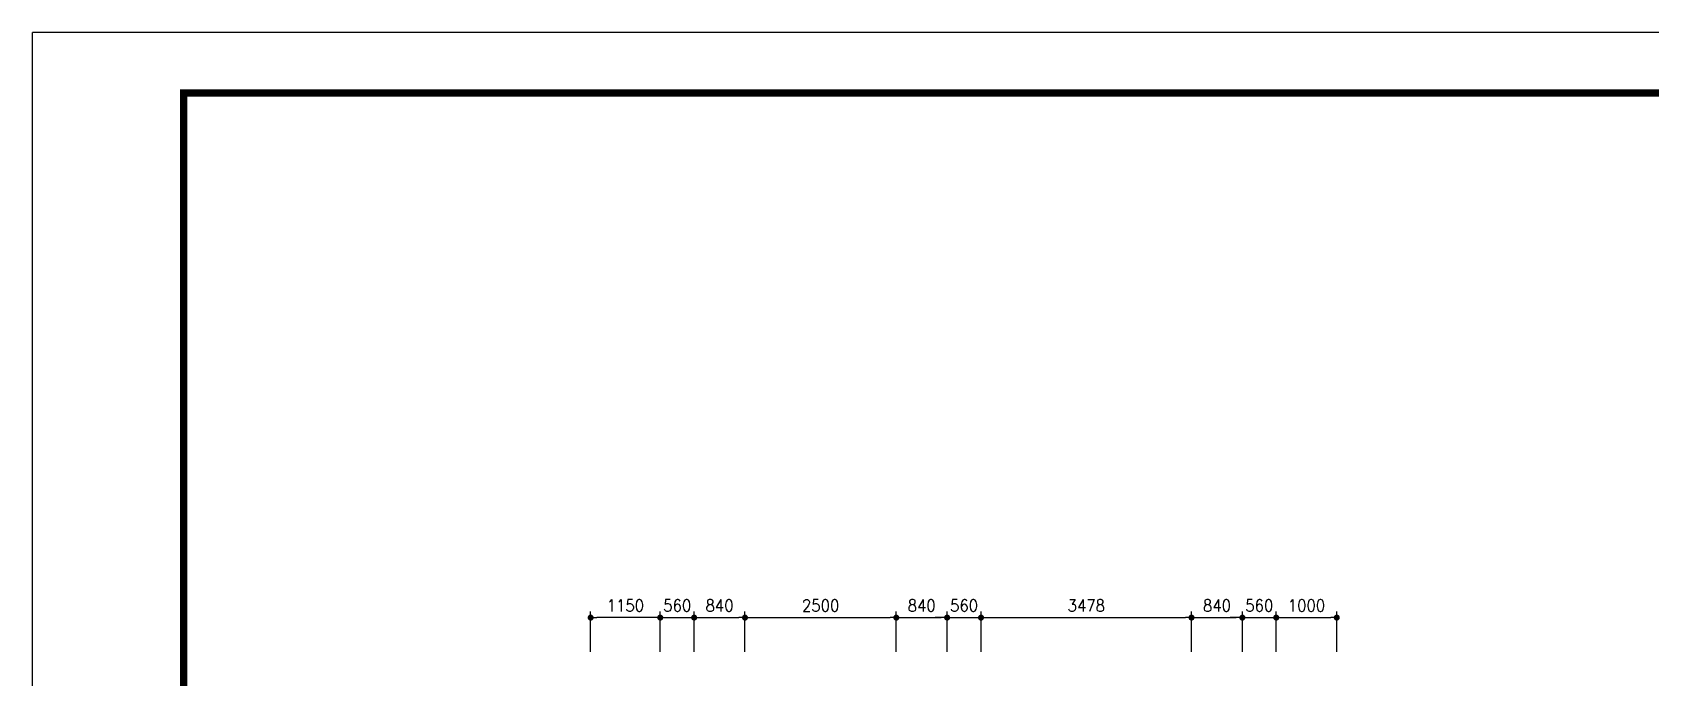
# Model space of a CAD drawing. Extents: x -336391 to 664021, y -458009 to -178412.
# Drawn here: x 545121 to 571859, y -384567 to -373909 of the extents above; entities that cross this region are included whole.
import ezdxf

# ---------------------------------------------------------------- set-up
doc = ezdxf.new("R2010")
doc.units = 0
doc.header["$LTSCALE"] = 1000
doc.header["$MEASUREMENT"] = 0
doc.layers.get('0').update_dxf_attribs({"linetype": 'CONTINUOUS'})
doc.layers.get('Defpoints').update_dxf_attribs({"linetype": 'CONTINUOUS'})
for name, color, linetype in [('A-墙线', 7, 'CONTINUOUS'), ('图框', 7, 'CONTINUOUS'), ('电气-文字', 4, 'CONTINUOUS')]:
    doc.layers.add(name, color=color, linetype=linetype)
doc.styles.add('ROMANC', font='romanc', dxfattribs={"width": 0.9})
doc.dimstyles.new('dq', dxfattribs={"dimtxt": 200, "dimasz": 100, "dimexe": 100, "dimexo": 200, "dimgap": 100, "dimtad": 1, "dimdec": 0, "dimdsep": 46, "dimtxsty": 'ROMANC', "dimblk1": 'DOT', "dimblk2": 'DOT', "dimsah": 1, "dimcen": 2.5, "dimadec": 0, "dimazin": 0, "dimtfac": 1, "dimtdec": 0, "dimtix": 1, "dimtmove": 2, "dimatfit": 3, "dimldrblk": 'DOT', "dimfxl": 0, "dimtolj": 1, "dimtzin": 0, "dimarcsym": 0})

# ---------------------------------------------------------------- blocks, each defined once
blk = doc.blocks.new('tk2')
at = {"layer": '图框'}
for p in [(118900, 84100), (0, 0)]:
    blk.add_line(p, (0, 84100), dxfattribs=at)
at = {"layer": '图框', "const_width": 120}
blk.add_lwpolyline([(117900, 1000), (117900, 83100), (2500, 83100), (2500, 1000)], close=True, dxfattribs=at)
blk = doc.blocks.new('_Dot')
at = {"color": 0, "linetype": 'ByBlock', "lineweight": -2}
blk.add_line((-0.5, 0), (-1, 0), dxfattribs=at)
at = {"color": 0, "linetype": 'ByBlock', "const_width": 0.5}
blk.add_lwpolyline([(-0.25, 0, 1), (0.25, 0, 1)], format="xyb", close=True, dxfattribs=at)
blk = doc.blocks.new('*D119')
at = {"layer": 'Defpoints', "color": 0}
for p in [(554345, -383576), (554345, -384342), (555495, -384342)]:
    blk.add_point(p, dxfattribs=at)
at = {"layer": '电气-文字', "color": 0, "lineweight": -2}
for p, q in [((554345, -384142), (554345, -383476)), ((555395, -383576), (554445, -383576)), ((555495, -384142), (555495, -383476))]:
    blk.add_line(p, q, dxfattribs=at)
at = {"layer": '电气-文字', "color": 0, "lineweight": -2, "xscale": 100, "yscale": 100, "zscale": 100, "rotation": 180}
blk.add_blockref('_Dot', (554345, -383576), dxfattribs=at)
at = {"layer": '电气-文字', "color": 0, "lineweight": -2, "xscale": 100, "yscale": 100, "zscale": 100}
blk.add_blockref('_Dot', (555495, -383576), dxfattribs=at)
at = {"layer": '电气-文字', "color": 0, "insert": (554920, -383376), "char_height": 200, "attachment_point": 5, "style": 'ROMANC'}
blk.add_mtext('\\A1;1150', dxfattribs=at)
blk = doc.blocks.new('*D120')
at = {"layer": 'Defpoints', "color": 0}
for p in [(556055, -383576), (555495, -384342), (556055, -384342)]:
    blk.add_point(p, dxfattribs=at)
at = {"layer": '电气-文字', "color": 0, "lineweight": -2}
for p, q in [((555395, -383576), (555295, -383576)), ((555495, -384142), (555495, -383476)), ((555495, -383576), (556055, -383576)), ((556055, -384142), (556055, -383476)), ((556155, -383576), (556255, -383576))]:
    blk.add_line(p, q, dxfattribs=at)
at = {"layer": '电气-文字', "color": 0, "lineweight": -2, "xscale": 100, "yscale": 100, "zscale": 100}
blk.add_blockref('_Dot', (555495, -383576), dxfattribs=at)
at = {"layer": '电气-文字', "color": 0, "lineweight": -2, "xscale": 100, "yscale": 100, "zscale": 100, "rotation": 180}
blk.add_blockref('_Dot', (556055, -383576), dxfattribs=at)
at = {"layer": '电气-文字', "color": 0, "insert": (555775, -383376), "char_height": 200, "attachment_point": 5, "style": 'ROMANC'}
blk.add_mtext('\\A1;560', dxfattribs=at)
blk = doc.blocks.new('*D121')
at = {"layer": 'Defpoints', "color": 0}
for p in [(556895, -383576), (556055, -384342), (556895, -384342)]:
    blk.add_point(p, dxfattribs=at)
at = {"layer": '电气-文字', "color": 0, "lineweight": -2}
for p, q in [((556055, -384142), (556055, -383476)), ((556155, -383576), (556795, -383576)), ((556895, -384142), (556895, -383476))]:
    blk.add_line(p, q, dxfattribs=at)
at = {"layer": '电气-文字', "color": 0, "lineweight": -2, "xscale": 100, "yscale": 100, "zscale": 100, "rotation": 180}
blk.add_blockref('_Dot', (556055, -383576), dxfattribs=at)
at = {"layer": '电气-文字', "color": 0, "lineweight": -2, "xscale": 100, "yscale": 100, "zscale": 100}
blk.add_blockref('_Dot', (556895, -383576), dxfattribs=at)
at = {"layer": '电气-文字', "color": 0, "insert": (556475, -383376), "char_height": 200, "attachment_point": 5, "style": 'ROMANC'}
blk.add_mtext('\\A1;840', dxfattribs=at)
blk = doc.blocks.new('*D122')
at = {"layer": 'Defpoints', "color": 0}
for p in [(559395, -383576), (556895, -384342), (559395, -384342)]:
    blk.add_point(p, dxfattribs=at)
at = {"layer": '电气-文字', "color": 0, "lineweight": -2}
for p, q in [((556895, -384142), (556895, -383476)), ((556995, -383576), (559295, -383576)), ((559395, -384142), (559395, -383476))]:
    blk.add_line(p, q, dxfattribs=at)
at = {"layer": '电气-文字', "color": 0, "lineweight": -2, "xscale": 100, "yscale": 100, "zscale": 100, "rotation": 180}
blk.add_blockref('_Dot', (556895, -383576), dxfattribs=at)
at = {"layer": '电气-文字', "color": 0, "lineweight": -2, "xscale": 100, "yscale": 100, "zscale": 100}
blk.add_blockref('_Dot', (559395, -383576), dxfattribs=at)
at = {"layer": '电气-文字', "color": 0, "insert": (558145, -383376), "char_height": 200, "attachment_point": 5, "style": 'ROMANC'}
blk.add_mtext('\\A1;2500', dxfattribs=at)
blk = doc.blocks.new('*D123')
at = {"layer": 'Defpoints', "color": 0}
for p in [(560235, -383576), (559395, -384342), (560235, -384342)]:
    blk.add_point(p, dxfattribs=at)
at = {"layer": '电气-文字', "color": 0, "lineweight": -2}
for p, q in [((559395, -384142), (559395, -383476)), ((559495, -383576), (560135, -383576)), ((560235, -384142), (560235, -383476))]:
    blk.add_line(p, q, dxfattribs=at)
at = {"layer": '电气-文字', "color": 0, "lineweight": -2, "xscale": 100, "yscale": 100, "zscale": 100, "rotation": 180}
blk.add_blockref('_Dot', (559395, -383576), dxfattribs=at)
at = {"layer": '电气-文字', "color": 0, "lineweight": -2, "xscale": 100, "yscale": 100, "zscale": 100}
blk.add_blockref('_Dot', (560235, -383576), dxfattribs=at)
at = {"layer": '电气-文字', "color": 0, "insert": (559815, -383376), "char_height": 200, "attachment_point": 5, "style": 'ROMANC'}
blk.add_mtext('\\A1;840', dxfattribs=at)
blk = doc.blocks.new('*D124')
at = {"layer": 'Defpoints', "color": 0}
for p in [(560795, -383576), (560235, -384342), (560795, -384342)]:
    blk.add_point(p, dxfattribs=at)
at = {"layer": '电气-文字', "color": 0, "lineweight": -2}
for p, q in [((560135, -383576), (560035, -383576)), ((560235, -384142), (560235, -383476)), ((560235, -383576), (560795, -383576)), ((560795, -384142), (560795, -383476)), ((560895, -383576), (560995, -383576))]:
    blk.add_line(p, q, dxfattribs=at)
at = {"layer": '电气-文字', "color": 0, "lineweight": -2, "xscale": 100, "yscale": 100, "zscale": 100}
blk.add_blockref('_Dot', (560235, -383576), dxfattribs=at)
at = {"layer": '电气-文字', "color": 0, "lineweight": -2, "xscale": 100, "yscale": 100, "zscale": 100, "rotation": 180}
blk.add_blockref('_Dot', (560795, -383576), dxfattribs=at)
at = {"layer": '电气-文字', "color": 0, "insert": (560515, -383376), "char_height": 200, "attachment_point": 5, "style": 'ROMANC'}
blk.add_mtext('\\A1;560', dxfattribs=at)
blk = doc.blocks.new('*D125')
at = {"layer": 'Defpoints', "color": 0}
for p in [(564273, -383576), (560795, -384342), (564273, -384342)]:
    blk.add_point(p, dxfattribs=at)
at = {"layer": '电气-文字', "color": 0, "lineweight": -2}
for p, q in [((560795, -384142), (560795, -383476)), ((560895, -383576), (564173, -383576)), ((564273, -384142), (564273, -383476))]:
    blk.add_line(p, q, dxfattribs=at)
at = {"layer": '电气-文字', "color": 0, "lineweight": -2, "xscale": 100, "yscale": 100, "zscale": 100, "rotation": 180}
blk.add_blockref('_Dot', (560795, -383576), dxfattribs=at)
at = {"layer": '电气-文字', "color": 0, "lineweight": -2, "xscale": 100, "yscale": 100, "zscale": 100}
blk.add_blockref('_Dot', (564273, -383576), dxfattribs=at)
at = {"layer": '电气-文字', "color": 0, "insert": (562534, -383376), "char_height": 200, "attachment_point": 5, "style": 'ROMANC'}
blk.add_mtext('\\A1;3478', dxfattribs=at)
blk = doc.blocks.new('*D126')
at = {"layer": 'Defpoints', "color": 0}
for p in [(565113, -383576), (564273, -384342), (565113, -384342)]:
    blk.add_point(p, dxfattribs=at)
at = {"layer": '电气-文字', "color": 0, "lineweight": -2}
for p, q in [((564273, -384142), (564273, -383476)), ((564373, -383576), (565013, -383576)), ((565113, -384142), (565113, -383476))]:
    blk.add_line(p, q, dxfattribs=at)
at = {"layer": '电气-文字', "color": 0, "lineweight": -2, "xscale": 100, "yscale": 100, "zscale": 100, "rotation": 180}
blk.add_blockref('_Dot', (564273, -383576), dxfattribs=at)
at = {"layer": '电气-文字', "color": 0, "lineweight": -2, "xscale": 100, "yscale": 100, "zscale": 100}
blk.add_blockref('_Dot', (565113, -383576), dxfattribs=at)
at = {"layer": '电气-文字', "color": 0, "insert": (564693, -383376), "char_height": 200, "attachment_point": 5, "style": 'ROMANC'}
blk.add_mtext('\\A1;840', dxfattribs=at)
blk = doc.blocks.new('*D127')
at = {"layer": 'Defpoints', "color": 0}
for p in [(565673, -383576), (565113, -384342), (565673, -384342)]:
    blk.add_point(p, dxfattribs=at)
at = {"layer": '电气-文字', "color": 0, "lineweight": -2}
for p, q in [((565013, -383576), (564913, -383576)), ((565113, -384142), (565113, -383476)), ((565113, -383576), (565673, -383576)), ((565673, -384142), (565673, -383476)), ((565773, -383576), (565873, -383576))]:
    blk.add_line(p, q, dxfattribs=at)
at = {"layer": '电气-文字', "color": 0, "lineweight": -2, "xscale": 100, "yscale": 100, "zscale": 100}
blk.add_blockref('_Dot', (565113, -383576), dxfattribs=at)
at = {"layer": '电气-文字', "color": 0, "lineweight": -2, "xscale": 100, "yscale": 100, "zscale": 100, "rotation": 180}
blk.add_blockref('_Dot', (565673, -383576), dxfattribs=at)
at = {"layer": '电气-文字', "color": 0, "insert": (565393, -383376), "char_height": 200, "attachment_point": 5, "style": 'ROMANC'}
blk.add_mtext('\\A1;560', dxfattribs=at)
blk = doc.blocks.new('*D128')
at = {"layer": 'Defpoints', "color": 0}
for p in [(566673, -383576), (565673, -384342), (566673, -384342)]:
    blk.add_point(p, dxfattribs=at)
at = {"layer": '电气-文字', "color": 0, "lineweight": -2}
for p, q in [((565673, -384142), (565673, -383476)), ((565773, -383576), (566573, -383576)), ((566673, -384142), (566673, -383476))]:
    blk.add_line(p, q, dxfattribs=at)
at = {"layer": '电气-文字', "color": 0, "lineweight": -2, "xscale": 100, "yscale": 100, "zscale": 100, "rotation": 180}
blk.add_blockref('_Dot', (565673, -383576), dxfattribs=at)
at = {"layer": '电气-文字', "color": 0, "lineweight": -2, "xscale": 100, "yscale": 100, "zscale": 100}
blk.add_blockref('_Dot', (566673, -383576), dxfattribs=at)
at = {"layer": '电气-文字', "color": 0, "insert": (566173, -383376), "char_height": 200, "attachment_point": 5, "style": 'ROMANC'}
blk.add_mtext('\\A1;1000', dxfattribs=at)

msp = doc.modelspace()

# ---------------------------------------------------------------- block references
at = {"layer": 'A-墙线'}
msp.add_blockref('tk2', (545120.5, -458008.9), dxfattribs=at)

# ---------------------------------------------------------------- dimensions: what is measured, and where the dimension line sits
at = {"layer": '电气-文字'}
for base, p1, p2, picture, middle in [((554345.4, -383576.2), (555495.4, -384341.6), (554345.4, -384341.6), '*D119', (554920.4, -383376.2)), ((556055.4, -383576.2), (555495.4, -384341.6), (556055.4, -384341.6), '*D120', (555775.4, -383376.2)), ((556895.4, -383576.2), (556055.4, -384341.6), (556895.4, -384341.6), '*D121', (556475.4, -383376.2)), ((559395.4, -383576.2), (556895.4, -384341.6), (559395.4, -384341.6), '*D122', (558145.4, -383376.2)), ((560235.4, -383576.2), (559395.4, -384341.6), (560235.4, -384341.6), '*D123', (559815.4, -383376.2)), ((560795.4, -383576.2), (560235.4, -384341.6), (560795.4, -384341.6), '*D124', (560515.4, -383376.2)), ((564273.4, -383576.2), (560795.4, -384341.6), (564273.4, -384341.6), '*D125', (562534.4, -383376.2)), ((565113.4, -383576.2), (564273.4, -384341.6), (565113.4, -384341.6), '*D126', (564693.4, -383376.2)), ((565673.4, -383576.2), (565113.4, -384341.6), (565673.4, -384341.6), '*D127', (565393.4, -383376.2)), ((566673.4, -383576.2), (565673.4, -384341.6), (566673.4, -384341.6), '*D128', (566173.4, -383376.2))]:
    dim = msp.add_linear_dim(base=base, p1=p1, p2=p2, dimstyle='dq', override={"dimfxl": 150}, dxfattribs=at)
    dim.commit()
    dim.dimension.update_dxf_attribs({"geometry": picture, "text_midpoint": middle})

doc.saveas('drawing.dxf')
